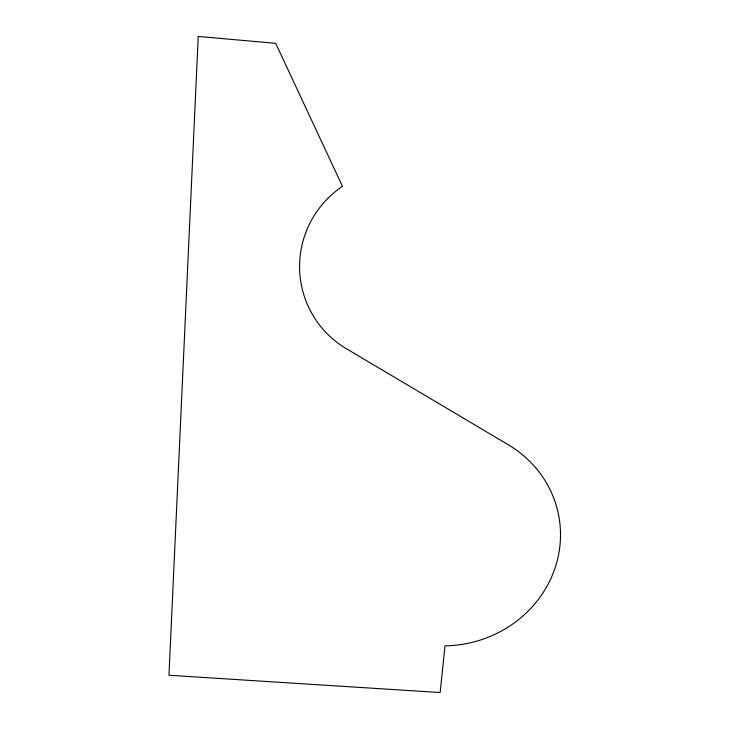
<?xml version="1.0" encoding="UTF-8"?>
<svg xmlns="http://www.w3.org/2000/svg" width="729" height="729" viewBox="0 0 729 729"><rect width="100%" height="100%" fill="white"/><g stroke="black" fill="none" stroke-linecap="round" stroke-linejoin="round"><path stroke-width="1.09" d="M198.242 36.45L168.964 675.254L440.161 692.55L445 645.848A114.927 108.402 -11.3 0 0 555.68 566.069A114.927 108.402 -11.3 0 0 508.25 444.736L346.239 348.635A96.283 95.718 -43.8 0 1 342.475 186.36L275.68 43.321L198.242 36.45"/></g></svg>
